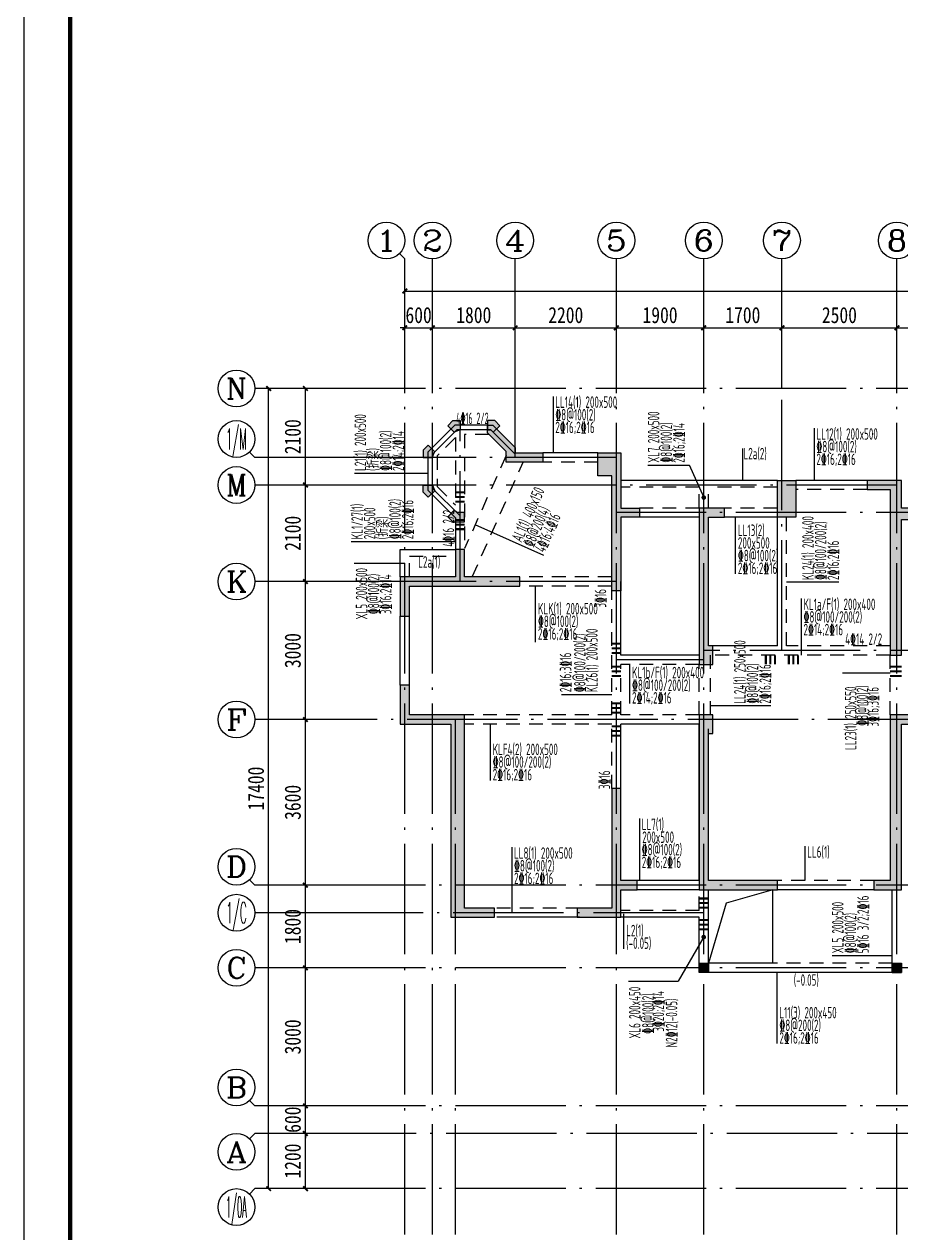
# Model space of a CAD drawing. Extents: x -144902 to 588294, y -160863 to 65494.
# Drawn here: x 457440 to 476502, y -67854 to -41573 of the extents above; entities that cross this region are included whole.
import ezdxf
from ezdxf.enums import TextEntityAlignment as Align

# ---------------------------------------------------------------- set-up
doc = ezdxf.new("R2010")
doc.units = 0
doc.header["$LTSCALE"] = 100
doc.linetypes.add('3', pattern=[5, 3, -2])
doc.linetypes.add('ACAD_ISO04W100', pattern=[30.5, 24, -3, 0.5, -3])
doc.layers.get('0').update_dxf_attribs({"linetype": 'CONTINUOUS'})
doc.layers.get('Defpoints').update_dxf_attribs({"linetype": 'CONTINUOUS'})
for name, color, linetype in [('1508', 2, 'CONTINUOUS'), ('AXIS', 3, 'CONTINUOUS'), ('AXIS_TEXT', 7, 'CONTINUOUS'), ('DOTE', 253, 'ACAD_ISO04W100'), ('GZ', 7, 'CONTINUOUS'), ('HATCH', 254, 'CONTINUOUS'), ('HIDE_BEAMDIMLOCAL', 7, 'CONTINUOUS'), ('HIDE_BEAMDIMMASS', 2, 'CONTINUOUS'), ('S_BEAMDIMLOCAL', 7, 'CONTINUOUS'), ('S_BEAMDIMMASS', 2, 'CONTINUOUS'), ('tk', 7, 'CONTINUOUS'), ('梁', 4, 'CONTINUOUS'), ('梁虚线', 134, '3'), ('次梁箍筋', 1, 'CONTINUOUS'), ('砼墙', 3, 'CONTINUOUS'), ('门', 174, 'CONTINUOUS'), ('门虚线', 174, '3'), ('零厚板', 7, 'CONTINUOUS')]:
    doc.layers.add(name, color=color, linetype=linetype)
doc.styles.add('_HZTXT', font='complex.shx', dxfattribs={"width": 0.7, "bigfont": 'tssdchn.shx'})
doc.styles.add('COMPLEX', font='COMPLEX')
doc.styles.add('DIM_FONT', font='SIMHEI.TTF', dxfattribs={"width": 0.8})
doc.styles.get("Standard").update_dxf_attribs({"font": 'tssdeng.shx', "width": 0.7, "bigfont": 'tssdchn.shx'})
doc.dimstyles.new('_TCH_ARCH&&100', dxfattribs={"dimtxt": 350, "dimasz": 100, "dimexe": 250, "dimexo": 300, "dimgap": 100, "dimtad": 1, "dimdec": 0, "dimzin": 0, "dimdsep": 46, "dimtxsty": 'DIM_FONT', "dimblk": 'ARCHTICK', "dimcen": 0.09, "dimclrt": 7, "dimazin": 2, "dimtfac": 1, "dimtdec": 0, "dimtix": 1, "dimtmove": 2, "dimatfit": 3, "dimfxl": 1, "dimtolj": 1, "dimtzin": 0, "dimarcsym": 0})

# ---------------------------------------------------------------- blocks, each defined once
blk = doc.blocks.new('A1tk')
at = {"layer": 'tk', "color": 5}
blk.add_lwpolyline([(0, 0), (0, 59400), (84100, 59400), (84100, 0)], close=True, dxfattribs=at)
at = {"layer": 'tk', "const_width": 100}
blk.add_lwpolyline([(2500, 1000), (83100, 1000), (83100, 58400), (2500, 58400)], close=True, dxfattribs=at)
blk = doc.blocks.new('_ArchTick')
at = {"color": 0, "linetype": 'ByBlock', "const_width": 0.4}
blk.add_lwpolyline([(-0.5, -0.5), (0.5, 0.5)], dxfattribs=at)
blk = doc.blocks.new('*D1704')
at = {"layer": 'AXIS', "color": 0, "lineweight": -2}
for p, q in [((2761, 5875), (1650, 5875)), ((1900, 4675), (1900, 5875)), ((2761, 4675), (1650, 4675))]:
    blk.add_line(p, q, dxfattribs=at)
at = {"layer": 'Defpoints', "color": 0}
for p in [(1900, 5875), (3061, 5875), (3061, 4675)]:
    blk.add_point(p, dxfattribs=at)
at = {"layer": 'AXIS', "color": 0, "lineweight": -2, "xscale": 100, "yscale": 100, "zscale": 100}
for p, rotation in [((1900, 5875), 90), ((1900, 4675), 270)]:
    blk.add_blockref('_ArchTick', p, dxfattribs=dict(at, rotation=rotation))
at = {"layer": 'AXIS', "color": 7, "insert": (1625, 5275), "char_height": 350, "attachment_point": 5, "rotation": 90, "style": 'DIM_FONT'}
blk.add_mtext('\\A1;1200', dxfattribs=at)
blk = doc.blocks.new('*D1705')
at = {"layer": 'AXIS', "color": 0, "lineweight": -2}
for p, q in [((1900, 6475), (1900, 6575)), ((2761, 6475), (1650, 6475)), ((1900, 5875), (1900, 6475)), ((2761, 5875), (1650, 5875)), ((1900, 5875), (1900, 5775))]:
    blk.add_line(p, q, dxfattribs=at)
at = {"layer": 'Defpoints', "color": 0}
for p in [(1900, 6475), (3061, 6475), (3061, 5875)]:
    blk.add_point(p, dxfattribs=at)
at = {"layer": 'AXIS', "color": 0, "lineweight": -2, "xscale": 100, "yscale": 100, "zscale": 100}
for p, rotation in [((1900, 6475), 270), ((1900, 5875), 90)]:
    blk.add_blockref('_ArchTick', p, dxfattribs=dict(at, rotation=rotation))
at = {"layer": 'AXIS', "color": 7, "insert": (1625, 6175), "char_height": 350, "attachment_point": 5, "rotation": 90, "style": 'DIM_FONT'}
blk.add_mtext('\\A1;600', dxfattribs=at)
blk = doc.blocks.new('*D1706')
at = {"layer": 'AXIS', "color": 0, "lineweight": -2}
for p, q in [((2761, 9475), (1650, 9475)), ((1900, 6475), (1900, 9475)), ((2761, 6475), (1650, 6475))]:
    blk.add_line(p, q, dxfattribs=at)
at = {"layer": 'Defpoints', "color": 0}
for p in [(1900, 9475), (3061, 9475), (3061, 6475)]:
    blk.add_point(p, dxfattribs=at)
at = {"layer": 'AXIS', "color": 0, "lineweight": -2, "xscale": 100, "yscale": 100, "zscale": 100}
for p, rotation in [((1900, 9475), 90), ((1900, 6475), 270)]:
    blk.add_blockref('_ArchTick', p, dxfattribs=dict(at, rotation=rotation))
at = {"layer": 'AXIS', "color": 7, "insert": (1625, 7975), "char_height": 350, "attachment_point": 5, "rotation": 90, "style": 'DIM_FONT'}
blk.add_mtext('\\A1;3000', dxfattribs=at)
blk = doc.blocks.new('*D1707')
at = {"layer": 'AXIS', "color": 0, "lineweight": -2}
for p, q in [((2761, 11275), (1650, 11275)), ((1900, 9475), (1900, 11275)), ((2761, 9475), (1650, 9475))]:
    blk.add_line(p, q, dxfattribs=at)
at = {"layer": 'Defpoints', "color": 0}
for p in [(1900, 11275), (3061, 11275), (3061, 9475)]:
    blk.add_point(p, dxfattribs=at)
at = {"layer": 'AXIS', "color": 0, "lineweight": -2, "xscale": 100, "yscale": 100, "zscale": 100}
for p, rotation in [((1900, 11275), 90), ((1900, 9475), 270)]:
    blk.add_blockref('_ArchTick', p, dxfattribs=dict(at, rotation=rotation))
at = {"layer": 'AXIS', "color": 7, "insert": (1625, 10375), "char_height": 350, "attachment_point": 5, "rotation": 90, "style": 'DIM_FONT'}
blk.add_mtext('\\A1;1800', dxfattribs=at)
blk = doc.blocks.new('*D1708')
at = {"layer": 'AXIS', "color": 0, "lineweight": -2}
for p, q in [((2761, 14875), (1650, 14875)), ((1900, 11275), (1900, 14875)), ((2761, 11275), (1650, 11275))]:
    blk.add_line(p, q, dxfattribs=at)
at = {"layer": 'Defpoints', "color": 0}
for p in [(1900, 14875), (3061, 14875), (3061, 11275)]:
    blk.add_point(p, dxfattribs=at)
at = {"layer": 'AXIS', "color": 0, "lineweight": -2, "xscale": 100, "yscale": 100, "zscale": 100}
for p, rotation in [((1900, 14875), 90), ((1900, 11275), 270)]:
    blk.add_blockref('_ArchTick', p, dxfattribs=dict(at, rotation=rotation))
at = {"layer": 'AXIS', "color": 7, "insert": (1625, 13075), "char_height": 350, "attachment_point": 5, "rotation": 90, "style": 'DIM_FONT'}
blk.add_mtext('\\A1;3600', dxfattribs=at)
blk = doc.blocks.new('*D1709')
at = {"layer": 'AXIS', "color": 0, "lineweight": -2}
for p, q in [((2761, 17875), (1650, 17875)), ((1900, 14875), (1900, 17875)), ((2761, 14875), (1650, 14875))]:
    blk.add_line(p, q, dxfattribs=at)
at = {"layer": 'Defpoints', "color": 0}
for p in [(1900, 17875), (3061, 17875), (3061, 14875)]:
    blk.add_point(p, dxfattribs=at)
at = {"layer": 'AXIS', "color": 0, "lineweight": -2, "xscale": 100, "yscale": 100, "zscale": 100}
for p, rotation in [((1900, 17875), 90), ((1900, 14875), 270)]:
    blk.add_blockref('_ArchTick', p, dxfattribs=dict(at, rotation=rotation))
at = {"layer": 'AXIS', "color": 7, "insert": (1625, 16375), "char_height": 350, "attachment_point": 5, "rotation": 90, "style": 'DIM_FONT'}
blk.add_mtext('\\A1;3000', dxfattribs=at)
blk = doc.blocks.new('*D1710')
at = {"layer": 'AXIS', "color": 0, "lineweight": -2}
for p, q in [((2761, 19975), (1650, 19975)), ((1900, 17875), (1900, 19975)), ((2761, 17875), (1650, 17875))]:
    blk.add_line(p, q, dxfattribs=at)
at = {"layer": 'Defpoints', "color": 0}
for p in [(1900, 19975), (3061, 19975), (3061, 17875)]:
    blk.add_point(p, dxfattribs=at)
at = {"layer": 'AXIS', "color": 0, "lineweight": -2, "xscale": 100, "yscale": 100, "zscale": 100}
for p, rotation in [((1900, 19975), 90), ((1900, 17875), 270)]:
    blk.add_blockref('_ArchTick', p, dxfattribs=dict(at, rotation=rotation))
at = {"layer": 'AXIS', "color": 7, "insert": (1625, 18925), "char_height": 350, "attachment_point": 5, "rotation": 90, "style": 'DIM_FONT'}
blk.add_mtext('\\A1;2100', dxfattribs=at)
blk = doc.blocks.new('*D1711')
at = {"layer": 'AXIS', "color": 0, "lineweight": -2}
for p, q in [((2761, 22075), (1650, 22075)), ((1900, 19975), (1900, 22075)), ((2761, 19975), (1650, 19975))]:
    blk.add_line(p, q, dxfattribs=at)
at = {"layer": 'Defpoints', "color": 0}
for p in [(1900, 22075), (3061, 22075), (3061, 19975)]:
    blk.add_point(p, dxfattribs=at)
at = {"layer": 'AXIS', "color": 0, "lineweight": -2, "xscale": 100, "yscale": 100, "zscale": 100}
for p, rotation in [((1900, 22075), 90), ((1900, 19975), 270)]:
    blk.add_blockref('_ArchTick', p, dxfattribs=dict(at, rotation=rotation))
at = {"layer": 'AXIS', "color": 7, "insert": (1625, 21025), "char_height": 350, "attachment_point": 5, "rotation": 90, "style": 'DIM_FONT'}
blk.add_mtext('\\A1;2100', dxfattribs=at)
blk = doc.blocks.new('*D1712')
at = {"layer": 'AXIS', "color": 0, "lineweight": -2}
for p, q in [((2761, 22075), (850, 22075)), ((1100, 4675), (1100, 22075)), ((2761, 4675), (850, 4675))]:
    blk.add_line(p, q, dxfattribs=at)
at = {"layer": 'Defpoints', "color": 0}
for p in [(1100, 22075), (3061, 22075, 0), (3061, 4675)]:
    blk.add_point(p, dxfattribs=at)
at = {"layer": 'AXIS', "color": 0, "lineweight": -2, "xscale": 100, "yscale": 100, "zscale": 100}
for p, rotation in [((1100, 22075), 90), ((1100, 4675), 270)]:
    blk.add_blockref('_ArchTick', p, dxfattribs=dict(at, rotation=rotation))
at = {"layer": 'AXIS', "color": 7, "insert": (825, 13375), "char_height": 350, "attachment_point": 5, "rotation": 90, "style": 'DIM_FONT'}
blk.add_mtext('\\A1;17400', dxfattribs=at)
blk = doc.blocks.new('*D1733')
at = {"layer": 'AXIS', "color": 0, "lineweight": -2}
for p, q in [((14761, 22375), (14761, 23643)), ((14761, 23393), (17761, 23393)), ((17761, 22375), (17761, 23643))]:
    blk.add_line(p, q, dxfattribs=at)
at = {"layer": 'Defpoints', "color": 0}
for p in [(17761, 23393), (14761, 22075), (17761, 22075)]:
    blk.add_point(p, dxfattribs=at)
at = {"layer": 'AXIS', "color": 0, "lineweight": -2, "xscale": 100, "yscale": 100, "zscale": 100, "rotation": 180}
blk.add_blockref('_ArchTick', (14761, 23393), dxfattribs=at)
at = {"layer": 'AXIS', "color": 0, "lineweight": -2, "xscale": 100, "yscale": 100, "zscale": 100}
blk.add_blockref('_ArchTick', (17761, 23393), dxfattribs=at)
at = {"layer": 'AXIS', "color": 7, "insert": (16261, 23668), "char_height": 350, "attachment_point": 5, "style": 'DIM_FONT'}
blk.add_mtext('\\A1;3000', dxfattribs=at)
blk = doc.blocks.new('*D1734')
at = {"layer": 'AXIS', "color": 0, "lineweight": -2}
for p, q in [((12261, 22375), (12261, 23643)), ((12261, 23393), (14761, 23393)), ((14761, 22375), (14761, 23643))]:
    blk.add_line(p, q, dxfattribs=at)
at = {"layer": 'Defpoints', "color": 0}
for p in [(14761, 23393), (12261, 22075), (14761, 22075)]:
    blk.add_point(p, dxfattribs=at)
at = {"layer": 'AXIS', "color": 0, "lineweight": -2, "xscale": 100, "yscale": 100, "zscale": 100, "rotation": 180}
blk.add_blockref('_ArchTick', (12261, 23393), dxfattribs=at)
at = {"layer": 'AXIS', "color": 0, "lineweight": -2, "xscale": 100, "yscale": 100, "zscale": 100}
blk.add_blockref('_ArchTick', (14761, 23393), dxfattribs=at)
at = {"layer": 'AXIS', "color": 7, "insert": (13511, 23668), "char_height": 350, "attachment_point": 5, "style": 'DIM_FONT'}
blk.add_mtext('\\A1;2500', dxfattribs=at)
blk = doc.blocks.new('*D1735')
at = {"layer": 'AXIS', "color": 0, "lineweight": -2}
for p, q in [((10561, 22375), (10561, 23643)), ((10561, 23393), (12261, 23393)), ((12261, 22375), (12261, 23643))]:
    blk.add_line(p, q, dxfattribs=at)
at = {"layer": 'Defpoints', "color": 0}
for p in [(12261, 23393), (10561, 22075), (12261, 22075)]:
    blk.add_point(p, dxfattribs=at)
at = {"layer": 'AXIS', "color": 0, "lineweight": -2, "xscale": 100, "yscale": 100, "zscale": 100, "rotation": 180}
blk.add_blockref('_ArchTick', (10561, 23393), dxfattribs=at)
at = {"layer": 'AXIS', "color": 0, "lineweight": -2, "xscale": 100, "yscale": 100, "zscale": 100}
blk.add_blockref('_ArchTick', (12261, 23393), dxfattribs=at)
at = {"layer": 'AXIS', "color": 7, "insert": (11411, 23668), "char_height": 350, "attachment_point": 5, "style": 'DIM_FONT'}
blk.add_mtext('\\A1;1700', dxfattribs=at)
blk = doc.blocks.new('*D1736')
at = {"layer": 'AXIS', "color": 0, "lineweight": -2}
for p, q in [((8661, 22375), (8661, 23643)), ((8661, 23393), (10561, 23393)), ((10561, 22375), (10561, 23643))]:
    blk.add_line(p, q, dxfattribs=at)
at = {"layer": 'Defpoints', "color": 0}
for p in [(10561, 23393), (8661, 22075), (10561, 22075)]:
    blk.add_point(p, dxfattribs=at)
at = {"layer": 'AXIS', "color": 0, "lineweight": -2, "xscale": 100, "yscale": 100, "zscale": 100, "rotation": 180}
blk.add_blockref('_ArchTick', (8661, 23393), dxfattribs=at)
at = {"layer": 'AXIS', "color": 0, "lineweight": -2, "xscale": 100, "yscale": 100, "zscale": 100}
blk.add_blockref('_ArchTick', (10561, 23393), dxfattribs=at)
at = {"layer": 'AXIS', "color": 7, "insert": (9611, 23668), "char_height": 350, "attachment_point": 5, "style": 'DIM_FONT'}
blk.add_mtext('\\A1;1900', dxfattribs=at)
blk = doc.blocks.new('*D1737')
at = {"layer": 'AXIS', "color": 0, "lineweight": -2}
for p, q in [((6461, 22375), (6461, 23643)), ((6461, 23393), (8661, 23393)), ((8661, 22375), (8661, 23643))]:
    blk.add_line(p, q, dxfattribs=at)
at = {"layer": 'Defpoints', "color": 0}
for p in [(8661, 23393), (6461, 22075), (8661, 22075)]:
    blk.add_point(p, dxfattribs=at)
at = {"layer": 'AXIS', "color": 0, "lineweight": -2, "xscale": 100, "yscale": 100, "zscale": 100, "rotation": 180}
blk.add_blockref('_ArchTick', (6461, 23393), dxfattribs=at)
at = {"layer": 'AXIS', "color": 0, "lineweight": -2, "xscale": 100, "yscale": 100, "zscale": 100}
blk.add_blockref('_ArchTick', (8661, 23393), dxfattribs=at)
at = {"layer": 'AXIS', "color": 7, "insert": (7561, 23668), "char_height": 350, "attachment_point": 5, "style": 'DIM_FONT'}
blk.add_mtext('\\A1;2200', dxfattribs=at)
blk = doc.blocks.new('*D1738')
at = {"layer": 'AXIS', "color": 0, "lineweight": -2}
for p, q in [((4661, 22375), (4661, 23643)), ((4661, 23393), (6461, 23393)), ((6461, 22375), (6461, 23643))]:
    blk.add_line(p, q, dxfattribs=at)
at = {"layer": 'Defpoints', "color": 0}
for p in [(6461, 23393), (4661, 22075), (6461, 22075)]:
    blk.add_point(p, dxfattribs=at)
at = {"layer": 'AXIS', "color": 0, "lineweight": -2, "xscale": 100, "yscale": 100, "zscale": 100, "rotation": 180}
blk.add_blockref('_ArchTick', (4661, 23393), dxfattribs=at)
at = {"layer": 'AXIS', "color": 0, "lineweight": -2, "xscale": 100, "yscale": 100, "zscale": 100}
blk.add_blockref('_ArchTick', (6461, 23393), dxfattribs=at)
at = {"layer": 'AXIS', "color": 7, "insert": (5561, 23668), "char_height": 350, "attachment_point": 5, "style": 'DIM_FONT'}
blk.add_mtext('\\A1;1800', dxfattribs=at)
blk = doc.blocks.new('*D1739')
at = {"layer": 'AXIS', "color": 0, "lineweight": -2}
for p, q in [((4061, 23393), (3961, 23393)), ((4061, 22375), (4061, 23643)), ((4061, 23393), (4661, 23393)), ((4661, 22375), (4661, 23643)), ((4661, 23393), (4761, 23393))]:
    blk.add_line(p, q, dxfattribs=at)
at = {"layer": 'Defpoints', "color": 0}
for p in [(4661, 23393), (4061, 22075), (4661, 22075)]:
    blk.add_point(p, dxfattribs=at)
at = {"layer": 'AXIS', "color": 0, "lineweight": -2, "xscale": 100, "yscale": 100, "zscale": 100}
blk.add_blockref('_ArchTick', (4061, 23393), dxfattribs=at)
at = {"layer": 'AXIS', "color": 0, "lineweight": -2, "xscale": 100, "yscale": 100, "zscale": 100, "rotation": 180}
blk.add_blockref('_ArchTick', (4661, 23393), dxfattribs=at)
at = {"layer": 'AXIS', "color": 7, "insert": (4361, 23668), "char_height": 350, "attachment_point": 5, "style": 'DIM_FONT'}
blk.add_mtext('\\A1;600', dxfattribs=at)
blk = doc.blocks.new('*D1740')
at = {"layer": 'AXIS', "color": 0, "lineweight": -2}
for p, q in [((4061, 22375), (4061, 24443)), ((43161, 22375), (43161, 24443)), ((4061, 24193), (43161, 24193))]:
    blk.add_line(p, q, dxfattribs=at)
at = {"layer": 'Defpoints', "color": 0}
for p in [(43161, 24193), (4061, 22075), (43161, 22075)]:
    blk.add_point(p, dxfattribs=at)
at = {"layer": 'AXIS', "color": 0, "lineweight": -2, "xscale": 100, "yscale": 100, "zscale": 100, "rotation": 180}
blk.add_blockref('_ArchTick', (4061, 24193), dxfattribs=at)
at = {"layer": 'AXIS', "color": 0, "lineweight": -2, "xscale": 100, "yscale": 100, "zscale": 100}
blk.add_blockref('_ArchTick', (43161, 24193), dxfattribs=at)
at = {"layer": 'AXIS', "color": 7, "insert": (23611, 24468), "char_height": 350, "attachment_point": 5, "style": 'DIM_FONT'}
blk.add_mtext('\\A1;39100', dxfattribs=at)
blk = doc.blocks.new('_AXISO')
blk.add_circle((0, 0), 0.5)
at = {"layer": 'AXIS_TEXT', "style": 'COMPLEX', "width": 1.041667}
blk.add_attdef('A', text='', height=0.56, dxfattribs=at).set_placement((-0.25, -0.28), (0.25, -0.28), align=Align.FIT)
blk = doc.blocks.new('2012122714531000')
at = {"layer": 'HATCH'}
blk.add_hatch(color=256, dxfattribs=at).paths.add_polyline_path([(0, 200), (200, 200), (200, 0), (0, 0)])
at = {"layer": 'GZ'}
blk.add_lwpolyline([(0, 200), (200, 200), (200, 0), (0, 0)], close=True, dxfattribs=at)
blk = doc.blocks.new('2012122621174833')
at = {"layer": 'GZ'}
h = blk.add_hatch(color=256, dxfattribs=at)
h.paths.add_polyline_path([(5985.8, 21123.5), (6127.3, 21265), (6017.2, 21375), (5861.6, 21375), (5861.6, 21175), (5934.4, 21175)])
h.paths.add_polyline_path([(5137.3, 21123.5), (4995.9, 21265), (5105.9, 21375), (5261.6, 21375), (5261.6, 21175), (5202.6, 21150.6)])
h.paths.add_polyline_path([(5137.3, 19426.5), (4995.9, 19285.1), (5105.9, 19175), (5361.4, 19175), (5361.4, 19375), (5188.8, 19375)])
h.paths.add_polyline_path([(4713, 19850.8), (4571.6, 19709.3), (4461.6, 19819.4), (4461.6, 19975), (4661.6, 19975), (4693.3, 19898.4)])
h.paths.add_polyline_path([(4713, 20699.3), (4571.6, 20840.7), (4461.6, 20730.7), (4461.6, 20575), (4661.6, 20575), (4687.2, 20637.2)])
at = {"layer": 'HATCH'}
for points in [[(7061.4, 20675), (7061.4, 20475), (6261.4, 20475), (6261.4, 20706.6), (5861.6, 21106.4), (5861.6, 21275), (5975.8, 21275), (6461.4, 20789.4), (6461.4, 20675)], [(8561.4, 17675), (8561.4, 20175), (8261.4, 20175), (8261.4, 20675), (8761.4, 20675), (8761.4, 19475), (9161.4, 19475), (9161.4, 19275), (8761.4, 19275), (8761.4, 17675)], [(12161.4, 20075.2), (12561.4, 20075.2), (12561.4, 19275.2), (12161.4, 19275.2)], [(14111.4, 20075.2), (14111.4, 19875.2), (14611.4, 19875.2), (14611.4, 16275), (14861.4, 16275), (14861.4, 19225), (15361.4, 19225), (15361.4, 19475), (14861.4, 19475), (14861.4, 20075.2)], [(11011.4, 19275), (11011.4, 19475), (10461.4, 19475), (10461.4, 16075), (10761.4, 16075), (10761.4, 16475), (10661.4, 16475), (10661.4, 19275)], [(5161.4, 18575), (5161.4, 17975), (3961.4, 17975), (3961.4, 17125), (4161.4, 17125), (4161.4, 17775), (6561.4, 17775), (6561.4, 17975), (5361.4, 17975), (5361.4, 18575)], [(3961.4, 14775), (5061.4, 14775), (5061.4, 10575), (6011.4, 10575), (6011.4, 10775), (5361.4, 10775), (5361.4, 14975), (4161.4, 14975), (4161.4, 15625), (3961.4, 15625)], [(10461.4, 11175), (12161.4, 11175), (12161.4, 11375), (10661.4, 11375), (10661.4, 14575), (10761.4, 14575), (10761.4, 14975), (10461.4, 14975)], [(14861.4, 11175), (14861.4, 14775), (16261.4, 14775), (16261.4, 14975), (14611.4, 14975), (14611.4, 11375), (14261.4, 11375), (14261.4, 11175)], [(7811.4, 10575), (8761.4, 10575), (8761.4, 11175), (9111.4, 11175), (9111.4, 11375), (8761.4, 11375), (8761.4, 13375), (8561.4, 13375), (8561.4, 10775), (7811.4, 10775)]]:
    blk.add_hatch(color=256, dxfattribs=at).paths.add_polyline_path(points)
at = {"layer": 'AXIS'}
for p, q in [((3944.2, 25009.8, 0), (4061.4, 24892.7, 0)), ((4061.4, 22075, 0), (4061.4, 24892.7, 0)), ((4661.4, 22075, 0), (4661.4, 24892.7, 0)), ((6461.4, 22075, 0), (6461.4, 24892.7, 0)), ((8661.4, 22075, 0), (8661.4, 24892.7, 0)), ((10561.4, 22075, 0), (10561.4, 24892.7, 0)), ((12261.4, 22075, 0), (12261.4, 24892.7, 0)), ((14761.4, 22075, 0), (14761.4, 24892.7, 0)), ((3461.4, 22075, 0), (800, 22075, 0)), ((682.8, 20692.2, 0), (800, 20575, 0)), ((3461.4, 20575, 0), (800, 20575, 0)), ((3461.4, 19975, 0), (800, 19975, 0)), ((3461.4, 17875, 0), (800, 17875, 0)), ((3461.4, 14875, 0), (800, 14875, 0)), ((682.8, 11392.2, 0), (800, 11275, 0)), ((3461.4, 11275, 0), (800, 11275, 0)), ((3461.4, 10675, 0), (800, 10675, 0)), ((3461.4, 9475, 0), (800, 9475, 0)), ((682.8, 6592.2, 0), (800, 6475, 0)), ((3461.4, 6475, 0), (800, 6475, 0)), ((682.8, 5757.8, 0), (800, 5875, 0)), ((3461.4, 5875, 0), (800, 5875, 0)), ((682.8, 4557.8, 0), (800, 4675, 0)), ((3461.4, 4675, 0), (800, 4675, 0))]:
    blk.add_line(p, q, dxfattribs=at)
at = {"layer": 'DOTE'}
for p, q in [((4061.4, 3675, 0), (4061.4, 23075, 0)), ((4661.4, 3675, 0), (4661.4, 23075, 0)), ((6461.4, 20575, 0), (6461.4, 23075, 0)), ((8661.4, 3675, 0), (8661.4, 23075, 0)), ((10561.4, 3675, 0), (10561.4, 23075, 0)), ((12261.4, 16375, 0), (12261.4, 23075, 0)), ((14761.4, 3675, 0), (14761.4, 23075, 0)), ((44161.4, 22075, 0), (3061.4, 22075, 0)), ((5188.8, 21175, 0), (4661.4, 20647.6, 0)), ((5934.4, 21175, 0), (5188.8, 21175, 0)), ((5261.4, 17875, 0), (5261.4, 21175, 0)), ((5934.4, 21175, 0), (6461.4, 20648)), ((8661.4, 20575, 0), (3061.4, 20575, 0)), ((14761.4, 19975, 0), (3061.4, 19975, 0)), ((4661.4, 19902.4, 0), (5261.4, 19302.4, 0)), ((44161.4, 19375, 0), (8661.4, 19375, 0)), ((8661.4, 17875, 0), (3061.4, 17875, 0)), ((20061.4, 16375, 0), (10561.4, 16375, 0)), ((10561.4, 16175, 0), (8661.4, 16175, 0)), ((33961.4, 14875, 0), (3461.4, 14875, 0)), ((5161.4, 3675, 0), (5161.4, 14875, 0)), ((44161.4, 11275, 0), (3061.4, 11275, 0)), ((10561.4, 10675, 0), (3061.4, 10675, 0)), ((44161.4, 9475, 0), (3061.4, 9475, 0)), ((44161.4, 6475, 0), (3061.4, 6475, 0)), ((19561.4, 5875, 0), (3061.4, 5875, 0)), ((44161.4, 4675, 0), (3061.4, 4675, 0))]:
    blk.add_line(p, q, dxfattribs=at)
at = {"layer": 'GZ'}
for points in [[(5137.3, 21123.5), (4995.9, 21265), (5105.9, 21375), (5261.6, 21375), (5261.6, 21175), (5137.3, 21123.5)], [(5985.8, 21123.5), (6127.3, 21265), (6017.2, 21375), (5861.6, 21375), (5861.6, 21175), (5934.4, 21175)], [(4713, 20699.3), (4571.6, 20840.7), (4461.6, 20730.7), (4461.6, 20575), (4661.6, 20575), (4687.2, 20637.2)], [(4713, 19850.8), (4571.6, 19709.3), (4461.6, 19819.4), (4461.6, 19975), (4661.6, 19975), (4693.3, 19898.4)], [(5137.3, 19426.5), (4995.9, 19285.1), (5105.9, 19175), (5361.4, 19175), (5361.4, 19375), (5188.8, 19375)]]:
    blk.add_lwpolyline(points, close=True, dxfattribs=at)
at = {"layer": '梁'}
for p, q in [((5147.4, 21275, 0), (4561.6, 20689.2, 0)), ((5861.6, 21275, 0), (5147.4, 21275, 0)), ((4561.6, 20689.2, 0), (4561.6, 19860.8, 0)), ((8261.4, 20675), (7061.4, 20675)), ((10561.4, 20075.2), (8761.4, 20075.2)), ((12161.4, 20075.2), (10561.4, 20075.2)), ((14111.4, 20075.2), (12561.4, 20075.2)), ((4561.6, 19860.8, 0), (5161.4, 19261, 0)), ((5161.4, 19261, 0), (5161.4, 18575, 0)), ((10461.4, 19275), (9161.4, 19275)), ((12361.4, 19275), (11011.4, 19275)), ((12161.4, 16475), (12161.4, 19275)), ((3961.4, 17975), (3961.4, 18575)), ((3961.4, 18575), (5161.4, 18575)), ((8761.4, 16275), (8761.4, 17875)), ((12161.4, 16475), (10661.4, 16475)), ((10461.4, 16275), (8761.4, 16275)), ((10461.4, 14775), (8761.4, 14775)), ((8761.4, 13375), (8761.4, 14775)), ((10461.4, 11375), (10461.4, 14775)), ((10461.4, 11375), (9111.4, 11375)), ((10461.4, 11175), (9111.4, 11175)), ((14261.4, 11175), (12161.4, 11175)), ((14661.4, 9375), (14661.4, 11175)), ((7861.4, 10575), (6061.4, 10575)), ((14661.4, 9375), (14861.4, 9375))]:
    blk.add_line(p, q, dxfattribs=at)
at = {"layer": '梁', "color": 210}
for p, q in [((10661.4, 9575), (10661.4, 11175)), ((12061.4, 9575), (12061.4, 11175)), ((10461.4, 10575), (8761.4, 10575)), ((10461.4, 9375), (10461.4, 10575)), ((12061.4, 9575), (10661.4, 9575)), ((12161.4, 9375), (10461.4, 9375)), ((14661.4, 9375), (12161.4, 9375))]:
    blk.add_line(p, q, dxfattribs=at)
at = {"layer": '梁虚线'}
for p, q in [((5892.9, 21075, 0), (5361.4, 21075, 0)), ((5361.4, 21075, 0), (5361.4, 18575, 0)), ((5161.4, 21006.2, 0), (4761.6, 20606.4, 0)), ((5161.4, 21006.2, 0), (5161.4, 19543.8, 0)), ((4761.6, 20606.4, 0), (4761.6, 19943.6, 0)), ((8261.4, 20475), (7061.4, 20475)), ((4761.6, 19943.6, 0), (5161.4, 19543.8, 0)), ((10461.4, 19925.2), (8761.4, 19925.2)), ((10461.4, 19475), (10461.4, 19925.2)), ((12161.4, 19925.2), (10661.4, 19925.2)), ((10661.4, 19475), (10661.4, 19925.2)), ((14111.4, 19875.2), (12561.4, 19875.2)), ((10461.4, 19475), (9161.4, 19475)), ((12161.4, 19475), (11011.4, 19475)), ((12361.4, 16475), (12361.4, 19275)), ((4161.4, 18425), (5161.4, 18425)), ((4161.4, 17975), (4161.4, 18425)), ((8561.4, 17975), (6561.4, 17975)), ((8561.4, 17775), (6561.4, 17775)), ((8561.4, 14975), (8561.4, 17675)), ((14611.4, 16475), (12361.4, 16475)), ((8761.4, 14975), (8761.4, 16075)), ((10461.4, 16075), (8761.4, 16075)), ((10461.4, 14975), (10461.4, 16075)), ((14611.4, 16275), (10661.4, 16275)), ((10711.4, 14975), (10711.4, 16275)), ((14611.4, 14975), (14611.4, 16275)), ((8561.4, 14975), (5361.4, 14975)), ((8561.4, 14775), (5361.4, 14775)), ((8561.4, 13375), (8561.4, 14775)), ((10461.4, 14975), (8761.4, 14975)), ((10661.4, 11375), (10661.4, 14875)), ((14261.4, 11375), (12161.4, 11375)), ((7861.4, 10775), (6061.4, 10775))]:
    blk.add_line(p, q, dxfattribs=at)
at = {"layer": '梁虚线', "color": 210}
for p, q in [((10461.4, 10725), (10461.4, 11175)), ((10461.4, 10725), (8761.4, 10725)), ((14661.4, 9575), (12061.4, 9575))]:
    blk.add_line(p, q, dxfattribs=at)
at = {"layer": '砼墙'}
for points in [[(7061.4, 20675), (7061.4, 20475), (6261.4, 20475), (6261.4, 20706.6), (5861.6, 21106.4), (5861.6, 21275), (5975.8, 21275), (6461.4, 20789.4), (6461.4, 20675)], [(8561.4, 17675), (8561.4, 20175), (8261.4, 20175), (8261.4, 20675), (8761.4, 20675), (8761.4, 19475), (9161.4, 19475), (9161.4, 19275), (8761.4, 19275), (8761.4, 17675)], [(12161.4, 20075.2), (12561.4, 20075.2), (12561.4, 19275.2), (12161.4, 19275.2)], [(14111.4, 20075.2), (14111.4, 19875.2), (14611.4, 19875.2), (14611.4, 16275), (14861.4, 16275), (14861.4, 19225), (15361.4, 19225), (15361.4, 19475), (14861.4, 19475), (14861.4, 20075.2)], [(11011.4, 19275), (11011.4, 19475), (10461.4, 19475), (10461.4, 16075), (10761.4, 16075), (10761.4, 16475), (10661.4, 16475), (10661.4, 19275)], [(5161.4, 18575), (5161.4, 17975), (3961.4, 17975), (3961.4, 17125), (4161.4, 17125), (4161.4, 17775), (6561.4, 17775), (6561.4, 17975), (5361.4, 17975), (5361.4, 18575)], [(3961.4, 14775), (5061.4, 14775), (5061.4, 10575), (6011.4, 10575), (6011.4, 10775), (5361.4, 10775), (5361.4, 14975), (4161.4, 14975), (4161.4, 15625), (3961.4, 15625)], [(10461.4, 11175), (12161.4, 11175), (12161.4, 11375), (10661.4, 11375), (10661.4, 14575), (10761.4, 14575), (10761.4, 14975), (10461.4, 14975)], [(14861.4, 11175), (14861.4, 14775), (16261.4, 14775), (16261.4, 14975), (14611.4, 14975), (14611.4, 11375), (14261.4, 11375), (14261.4, 11175)], [(7811.4, 10575), (8761.4, 10575), (8761.4, 11175), (9111.4, 11175), (9111.4, 11375), (8761.4, 11375), (8761.4, 13375), (8561.4, 13375), (8561.4, 10775), (7811.4, 10775)]]:
    blk.add_lwpolyline(points, close=True, dxfattribs=at)
at = {"layer": '门'}
for p, q in [((3961.4, 15625), (3961.4, 17125)), ((4161.4, 15625), (4161.4, 17125))]:
    blk.add_line(p, q, dxfattribs=at)
at = {"layer": '门虚线'}
for p, q in [((3961.4, 15625), (3961.4, 17125)), ((4161.4, 15625), (4161.4, 17125))]:
    blk.add_line(p, q, dxfattribs=at)
at = {"layer": '零厚板'}
blk.add_lwpolyline([(12061.4, 11175), (11051.1, 10879.2), (10661.4, 9575)], dxfattribs=at)
at = {"layer": 'AXIS'}
ref = blk.add_blockref('_AXISO', (3661.4, 25292.7, 0), dxfattribs=dict(at, xscale=800, yscale=800, zscale=800))
ref.add_attrib('A', '1', dxfattribs={"layer": 'AXIS_TEXT', "height": 452.5, "style": '_HZTXT', "width": 2.333333}).set_placement((3435.1, 25066.4, 0), (3887.6, 25066.4, 0), align=Align.FIT)
ref = blk.add_blockref('_AXISO', (4661.4, 25292.7, 0), dxfattribs=dict(at, xscale=800, yscale=800, zscale=800))
ref.add_attrib('A', '2', dxfattribs={"layer": 'AXIS_TEXT', "height": 452.5, "style": '_HZTXT', "width": 1.5}).set_placement((4435.1, 25066.4, 0), (4887.6, 25066.4, 0), align=Align.FIT)
ref = blk.add_blockref('_AXISO', (6461.4, 25292.7, 0), dxfattribs=dict(at, xscale=800, yscale=800, zscale=800))
ref.add_attrib('A', '4', dxfattribs={"layer": 'AXIS_TEXT', "height": 452.5, "style": '_HZTXT', "width": 1.3125}).set_placement((6235.1, 25066.4, 0), (6687.6, 25066.4, 0), align=Align.FIT)
ref = blk.add_blockref('_AXISO', (8661.4, 25292.7, 0), dxfattribs=dict(at, xscale=800, yscale=800, zscale=800))
ref.add_attrib('A', '5', dxfattribs={"layer": 'AXIS_TEXT', "height": 452.5, "style": '_HZTXT', "width": 1.5}).set_placement((8435.1, 25066.4, 0), (8887.6, 25066.4, 0), align=Align.FIT)
ref = blk.add_blockref('_AXISO', (10561.4, 25292.7, 0), dxfattribs=dict(at, xscale=800, yscale=800, zscale=800))
ref.add_attrib('A', '6', dxfattribs={"layer": 'AXIS_TEXT', "height": 452.5, "style": '_HZTXT', "width": 1.5}).set_placement((10335.1, 25066.4, 0), (10787.6, 25066.4, 0), align=Align.FIT)
ref = blk.add_blockref('_AXISO', (12261.4, 25292.7, 0), dxfattribs=dict(at, xscale=800, yscale=800, zscale=800))
ref.add_attrib('A', '7', dxfattribs={"layer": 'AXIS_TEXT', "height": 452.5, "style": '_HZTXT', "width": 1.5}).set_placement((12035.1, 25066.4, 0), (12487.6, 25066.4, 0), align=Align.FIT)
ref = blk.add_blockref('_AXISO', (14761.4, 25292.7, 0), dxfattribs=dict(at, xscale=800, yscale=800, zscale=800))
ref.add_attrib('A', '8', dxfattribs={"layer": 'AXIS_TEXT', "height": 452.5, "style": '_HZTXT', "width": 1.5}).set_placement((14535.1, 25066.4, 0), (14987.6, 25066.4, 0), align=Align.FIT)
ref = blk.add_blockref('_AXISO', (400, 22075, 0), dxfattribs=dict(at, xscale=800, yscale=800, zscale=800))
ref.add_attrib('A', 'N', dxfattribs={"layer": 'AXIS_TEXT', "height": 452.5, "style": '_HZTXT', "width": 1.105263}).set_placement((173.7, 21848.7, 0), (626.3, 21848.7, 0), align=Align.FIT)
ref = blk.add_blockref('_AXISO', (400, 20975, 0), dxfattribs=dict(at, xscale=800, yscale=800, zscale=800))
ref.add_attrib('A', '1/M', dxfattribs={"layer": 'AXIS_TEXT', "height": 452.55, "style": '_HZTXT', "width": 0.362069}).set_placement((173.7, 20748.7, 0), (626.3, 20748.7, 0), align=Align.FIT)
ref = blk.add_blockref('_AXISO', (400, 19975, 0), dxfattribs=dict(at, xscale=800, yscale=800, zscale=800))
ref.add_attrib('A', 'M', dxfattribs={"layer": 'AXIS_TEXT', "height": 452.5, "style": '_HZTXT'}).set_placement((173.7, 19748.7, 0), (626.3, 19748.7, 0), align=Align.FIT)
ref = blk.add_blockref('_AXISO', (400, 17875, 0), dxfattribs=dict(at, xscale=800, yscale=800, zscale=800))
ref.add_attrib('A', 'K', dxfattribs={"layer": 'AXIS_TEXT', "height": 452.5, "style": '_HZTXT', "width": 1.105263}).set_placement((173.7, 17648.7, 0), (626.3, 17648.7, 0), align=Align.FIT)
ref = blk.add_blockref('_AXISO', (400, 14875, 0), dxfattribs=dict(at, xscale=800, yscale=800, zscale=800))
ref.add_attrib('A', 'F', dxfattribs={"layer": 'AXIS_TEXT', "height": 452.5, "style": '_HZTXT', "width": 1.3125}).set_placement((173.7, 14648.7, 0), (626.3, 14648.7, 0), align=Align.FIT)
ref = blk.add_blockref('_AXISO', (400, 11675, 0), dxfattribs=dict(at, xscale=800, yscale=800, zscale=800))
ref.add_attrib('A', 'D', dxfattribs={"layer": 'AXIS_TEXT', "height": 452.5, "style": '_HZTXT', "width": 1.235294}).set_placement((173.7, 11448.7, 0), (626.3, 11448.7, 0), align=Align.FIT)
ref = blk.add_blockref('_AXISO', (400, 10675, 0), dxfattribs=dict(at, xscale=800, yscale=800, zscale=800))
ref.add_attrib('A', '1/C', dxfattribs={"layer": 'AXIS_TEXT', "height": 452.55, "style": '_HZTXT', "width": 0.403846}).set_placement((173.7, 10448.7, 0), (626.3, 10448.7, 0), align=Align.FIT)
ref = blk.add_blockref('_AXISO', (400, 9475, 0), dxfattribs=dict(at, xscale=800, yscale=800, zscale=800))
ref.add_attrib('A', 'C', dxfattribs={"layer": 'AXIS_TEXT', "height": 452.5, "style": '_HZTXT', "width": 1.4}).set_placement((173.7, 9248.7, 0), (626.3, 9248.7, 0), align=Align.FIT)
ref = blk.add_blockref('_AXISO', (400, 6875, 0), dxfattribs=dict(at, xscale=800, yscale=800, zscale=800))
ref.add_attrib('A', 'B', dxfattribs={"layer": 'AXIS_TEXT', "height": 452.5, "style": '_HZTXT', "width": 1.235294}).set_placement((173.7, 6648.7, 0), (626.3, 6648.7, 0), align=Align.FIT)
ref = blk.add_blockref('_AXISO', (400, 5475, 0), dxfattribs=dict(at, xscale=800, yscale=800, zscale=800))
ref.add_attrib('A', 'A', dxfattribs={"layer": 'AXIS_TEXT', "height": 452.5, "style": '_HZTXT', "width": 1.166667}).set_placement((173.7, 5248.7, 0), (626.3, 5248.7, 0), align=Align.FIT)
ref = blk.add_blockref('_AXISO', (400, 4275, 0), dxfattribs=dict(at, xscale=800, yscale=800, zscale=800))
ref.add_attrib('A', '1/0A', dxfattribs={"layer": 'AXIS_TEXT', "height": 452.55, "style": '_HZTXT', "width": 0.28}).set_placement((173.7, 4048.7, 0), (626.3, 4048.7, 0), align=Align.FIT)
at = {"layer": 'HATCH'}
for p in [(10461.4, 9375), (14661.4, 9375)]:
    blk.add_blockref('2012122714531000', p, dxfattribs=at)
at = {"layer": 'AXIS'}
for p1, p2, distance, picture, middle in [((4061.4, 22075, 0), (43161.4, 22075, 0), 2117.7, '*D1740', (23611.4, 24467.7, 0)), ((4061.4, 22075, 0), (4661.4, 22075, 0), 1317.7, '*D1739', (4361.4, 23667.7, 0)), ((4661.4, 22075, 0), (6461.4, 22075, 0), 1317.7, '*D1738', (5561.4, 23667.7, 0)), ((6461.4, 22075, 0), (8661.4, 22075, 0), 1317.7, '*D1737', (7561.4, 23667.7, 0)), ((8661.4, 22075, 0), (10561.4, 22075, 0), 1317.7, '*D1736', (9611.4, 23667.7, 0)), ((10561.4, 22075, 0), (12261.4, 22075, 0), 1317.7, '*D1735', (11411.4, 23667.7, 0)), ((12261.4, 22075, 0), (14761.4, 22075, 0), 1317.7, '*D1734', (13511.4, 23667.7, 0)), ((14761.4, 22075, 0), (17761.4, 22075, 0), 1317.7, '*D1733', (16261.4, 23667.7, 0)), ((3061.4, 4675, 0), (3061.4, 22075, 0), 1961.4, '*D1712', (825, 13375, 0)), ((3061.4, 19975, 0), (3061.4, 22075, 0), 1161.4, '*D1711', (1625, 21025, 0)), ((3061.4, 17875, 0), (3061.4, 19975, 0), 1161.4, '*D1710', (1625, 18925, 0)), ((3061.4, 14875, 0), (3061.4, 17875, 0), 1161.4, '*D1709', (1625, 16375, 0)), ((3061.4, 11275, 0), (3061.4, 14875, 0), 1161.4, '*D1708', (1625, 13075, 0)), ((3061.4, 9475, 0), (3061.4, 11275, 0), 1161.4, '*D1707', (1625, 10375, 0)), ((3061.4, 6475, 0), (3061.4, 9475, 0), 1161.4, '*D1706', (1625, 7975, 0)), ((3061.4, 5875, 0), (3061.4, 6475, 0), 1161.4, '*D1705', (1625, 6175, 0)), ((3061.4, 4675, 0), (3061.4, 5875, 0), 1161.4, '*D1704', (1625, 5275, 0))]:
    dim = blk.add_aligned_dim(p1=p1, p2=p2, distance=distance, dimstyle='_TCH_ARCH&&100', dxfattribs=at)
    dim.commit()
    dim.dimension.update_dxf_attribs({"geometry": picture, "text_midpoint": middle})

msp = doc.modelspace()

# ---------------------------------------------------------------- linework, layer by layer
at = {"layer": 'HIDE_BEAMDIMMASS'}
for p, q in [((471001.182, -51158.786), (471898.247, -51158.786)), ((471898.247, -51156.56), (472216.541, -51866.884, 0)), ((464623.883, -51336.564), (466216.749, -51336.564)), ((468738.591, -53122.983), (467246.167, -52459.683)), ((464553.217, -52823.811), (466818.747, -52823.811)), ((464617.932, -53293.774), (465716.566, -53293.774)), ((475156.381, -53709.783), (474016.541, -53709.783)), ((475231.714, -55675.758), (476266.541, -55675.758)), ((469119.981, -56148.619), (470216.541, -56148.619)), ((473675.768, -56398.152), (472366.541, -56398.152)), ((472216.541, -61421.017), (471661.457, -62379.967)), ((475005.667, -61825.729), (476316.541, -61825.729)), ((470580.533, -62379.967), (471661.457, -62379.967))]:
    msp.add_line(p, q, dxfattribs=at)
at = {"layer": 'HIDE_BEAMDIMMASS', "const_width": 50, "elevation": 0}
msp.add_lwpolyline([(472241.541, -51866.884, -1), (472191.541, -51866.884, -1)], format="xyb", close=True, dxfattribs=at)
at = {"layer": 'HIDE_BEAMDIMMASS', "const_width": 50}
msp.add_lwpolyline([(472239.817, -61423.995, -1), (472189.817, -61423.995, -1)], format="xyb", close=True, dxfattribs=at)
at = {"layer": 'S_BEAMDIMMASS'}
for p, q in [((468938.581, -49666.268), (468938.581, -50893.774)), ((474615.642, -50358.451), (474615.642, -51493.614)), ((473058.409, -50801.926), (473058.409, -51493.614)), ((472909.045, -53527.918), (472909.045, -52293.774)), ((468560.392, -55010.185), (468560.392, -53793.774)), ((474335.692, -54061.657), (474335.692, -55293.775)), ((470606.83, -56345.941), (470606.83, -55493.775)), ((467576.281, -58016.375), (467576.277, -56793.784)), ((470817.642, -58846.292), (470817.631, -60193.774)), ((468040.998, -59471.891), (468040.998, -60893.775)), ((474415.904, -59446.732), (474415.904, -60193.785)), ((470479.277, -61680.532), (470479.277, -60918.775)), ((473810.387, -63740.899), (473810.387, -62193.775))]:
    msp.add_line(p, q, dxfattribs=at)
at = {"layer": '梁虚线'}
for p, q in [((467916.541, -50951.342, 0), (467016.54, -52976.344, 0)), ((467179.854, -53593.774), (468290.96, -51093.784, 0))]:
    msp.add_line(p, q, dxfattribs=at)
at = {"layer": '次梁箍筋', "const_width": 44.9, "elevation": 0}
for points in [[(467016.541, -51754.304), (466816.541, -51754.304)], [(467016.541, -51854.304), (466816.541, -51854.304)], [(467016.541, -51954.304), (466816.541, -51954.304)], [(467016.541, -52354.304), (466816.541, -52354.304)], [(467016.541, -52454.304), (466816.541, -52454.304)], [(467016.541, -52554.304), (466816.541, -52554.304)]]:
    msp.add_lwpolyline(points, dxfattribs=at)
at = {"layer": '次梁箍筋', "const_width": 44.9}
for points in [[(470416.541, -55043.775), (470216.541, -55043.775)], [(470416.541, -55143.775), (470216.541, -55143.775)], [(470416.541, -55243.775), (470216.541, -55243.775)], [(473566.541, -55293.775), (473566.541, -55493.775)], [(473666.541, -55293.775), (473666.541, -55493.775)], [(473766.541, -55293.775), (473766.541, -55493.775)], [(474066.541, -55293.775), (474066.541, -55493.775)], [(474166.541, -55293.775), (474166.541, -55493.775)], [(474266.541, -55293.775), (474266.541, -55493.775)], [(470416.541, -55543.775), (470216.541, -55543.775)], [(470416.541, -55643.775), (470216.541, -55643.775)], [(476516.541, -55543.775), (476266.541, -55543.775)], [(476516.541, -55643.775), (476266.541, -55643.775)], [(470416.541, -55743.775), (470216.541, -55743.775)], [(476516.541, -55743.775), (476266.541, -55743.775)], [(470416.541, -56343.785), (470216.541, -56343.785)], [(470416.541, -56443.785), (470216.541, -56443.785)], [(470416.541, -56543.785), (470216.541, -56543.785)], [(470416.541, -56843.785), (470216.541, -56843.785)], [(470416.541, -56943.785), (470216.541, -56943.785)], [(470416.541, -57043.785), (470216.541, -57043.785)], [(472316.541, -60584.083), (472116.541, -60584.083)], [(472316.541, -60684.083), (472116.541, -60684.083)], [(472316.541, -60784.083), (472116.541, -60784.083)], [(472316.541, -61052.703), (472116.541, -61052.703)], [(472316.541, -61152.703), (472116.541, -61152.703)], [(472316.541, -61252.703), (472116.541, -61252.703)]]:
    msp.add_lwpolyline(points, dxfattribs=at)

# ---------------------------------------------------------------- block references
at = {"layer": '1508', "rotation": 270}
msp.add_blockref('A1tk', (457439.55, -844.592), dxfattribs=at)
at = {"layer": 'AXIS'}
msp.add_blockref('2012122621174833', (461655.183, -71568.785), dxfattribs=at)

# ---------------------------------------------------------------- texts
at = {"layer": 'HIDE_BEAMDIMLOCAL', "width": 0.6}
for s, p in [('4%%13216 2/2', (466790.388, -52936.575)), ('3%%13216 ', (470096.218, -54260.593)), ('3%%13216 ', (470180.017, -58206.018))]:
    msp.add_text(s, height=250, rotation=90, dxfattribs=at).set_placement(p)
at = {"layer": 'HIDE_BEAMDIMMASS', "width": 0.6}
for s, rotation, p in [('L21(1) 200x500', 90, (464873.883, -51286.563)), ('XL7 200x500', 90, (471251.182, -51108.785)), ('%%1328@100(2)', 90, (465423.883, -51286.563)), ('2%%13214;2%%13214', 90, (465698.883, -51286.563)), ('%%1328@100(2)', 90, (471526.182, -51108.785)), ('2%%13216;2%%13214', 90, (471801.182, -51108.785)), ('(折梁)', 90, (465148.883, -51286.563)), ('AL1(1) 400x150', 66.037511, (468256.302, -52853.916)), ('KL1/27(1) ', 90, (464803.217, -52773.81)), ('%%1328@100(2)', 90, (465628.217, -52773.81)), ('2%%13216;2%%13216', 90, (465903.217, -52773.81)), ('200x500', 90, (465078.217, -52773.81)), ('%%1328@200(4)', 66.037511, (468507.6, -52965.604)), ('4%%13216;4%%13216', 66.037511, (468758.898, -53077.292)), ('KL24(1) 200x400', 90, (474606.381, -53659.783)), ('(折梁)', 90, (465353.217, -52773.81)), ('%%1328@100/200(2)', 90, (474881.381, -53659.783)), ('2%%13216;2%%13216', 90, (475156.381, -53659.783)), ('XL5 200x500', 90, (464900.516, -54516.379)), ('%%1328@100(2)', 90, (465163.016, -54402.84)), ('3%%13216;2%%13214', 90, (465425.516, -54402.84)), ('%%1328@100/200(2)', 90, (469646.401, -56098.619)), ('KL26(1) 200x500', 90, (469908.901, -56098.619)), ('LL24(1) 250x500', 90, (473125.768, -56348.152)), ('2%%13216;3%%13216', 90, (469335.824, -56098.619)), ('%%1328@100(2)', 90, (473400.768, -56348.152)), ('2%%13216;2%%13216', 90, (473675.768, -56348.152)), ('%%1328@100(2)', 90, (475788.127, -56827.924)), ('LL23(1) 250x550', 90, (475534.657, -57353.272)), ('3%%13216;3%%13216', 90, (476021.414, -56847.106)), ('XL5 200x500', 90, (475255.667, -61775.728)), ('5%%13216 3/2;2%%13216', 90, (475805.667, -61775.728)), ('%%1328@100(2)', 90, (475530.667, -61775.728)), ('XL6 200x450', 90, (470841.035, -63630.337)), ('%%1328@100(2)', 90, (471126.482, -63525.934)), ('3%%13220;2%%13214', 90, (471353.699, -63480.899)), ('N2%%13212(-0.05)', 90, (471640.77, -63824.931))]:
    msp.add_text(s, height=250, rotation=rotation, dxfattribs=at).set_placement(p)
at = {"layer": 'S_BEAMDIMLOCAL'}
for s, rotation, width, p in [('4%%13216 2/2', 0.0001688, 0.5, (466832.728, -50269.006)), ('(-0.05)', 0.0000133, 0.6, (474172.67, -62482.871))]:
    msp.add_text(s, height=250, rotation=rotation, dxfattribs=dict(at, width=width)).set_placement(p)
at = {"layer": 'S_BEAMDIMLOCAL', "width": 0.6}
msp.add_text('4%%13214 2/2', height=250, dxfattribs=at).set_placement((475291.532, -55069.67))
at = {"layer": 'S_BEAMDIMMASS', "width": 0.6}
for s, p in [('LL14(1) 200x500', (468988.582, -49916.268)), ('%%1328@100(2)', (468988.582, -50191.268)), ('2%%13216;2%%13216', (468988.582, -50466.268)), ('LL12(1) 200x500', (474665.643, -50608.451)), ('%%1328@100(2)', (474665.643, -50883.451)), ('L2a(2) ', (473081.015, -51035.073)), ('2%%13216;2%%13216', (474665.643, -51158.451)), ('LL13(2) ', (472959.045, -52702.918)), ('200x500', (472959.045, -52977.918)), ('%%1328@100(2)', (472959.045, -53252.918)), ('L2a(1) ', (466008.066, -53391.056)), ('2%%13216;2%%13216', (472959.045, -53527.918)), ('KLK(1) 200x500', (468611.511, -54406.44)), ('KL1a/F(1) 200x400', (474385.693, -54311.657)), ('%%1328@100/200(2)', (474385.693, -54586.657)), ('2%%13214;2%%13216', (474385.693, -54861.657)), ('KL1b/F(1) 200x400', (470656.83, -55795.941)), ('%%1328@100/200(2)', (470656.83, -56070.941)), ('2%%13214;2%%13216', (470656.83, -56345.941)), ('LL8(1) 200x500', (468090.999, -59721.891)), ('LL6(1) ', (474465.905, -59696.732)), ('%%1328@100(2)', (468090.999, -59996.891)), ('2%%13216;2%%13216', (468090.999, -60271.891)), ('L2(1) ', (470529.277, -61405.532)), ('(-0.05)', (470529.277, -61680.532)), ('L11(3) 200x450', (473860.387, -63190.899)), ('%%1328@200(2)', (473860.387, -63465.899)), ('2%%13216;2%%13216', (473860.387, -63740.899))]:
    msp.add_text(s, height=250, dxfattribs=at).set_placement(p)
for s, rotation, p in [('%%1328@100(2)', 359.9999713, (468611.511, -54681.44)), ('2%%13216;2%%13216', 359.9999713, (468611.511, -54956.44)), ('KLF4(2) 200x500', 0.0001784, (467626.279, -57466.375)), ('%%1328@100/200(2)', 0.000177, (467626.28, -57741.375)), ('2%%13216;2%%13216', 0.0001723, (467626.281, -58016.375)), ('LL7(1)', 359.9995582, (470867.641, -59096.292)), (' 200x500', 359.9995586, (470788.366, -59375.692)), ('%%1328@100(2)', 359.9995586, (470867.636, -59646.292)), ('2%%13216;2%%13216', 359.9995586, (470867.634, -59921.292))]:
    msp.add_text(s, height=250, rotation=rotation, dxfattribs=at).set_placement(p)

doc.saveas('drawing.dxf')
